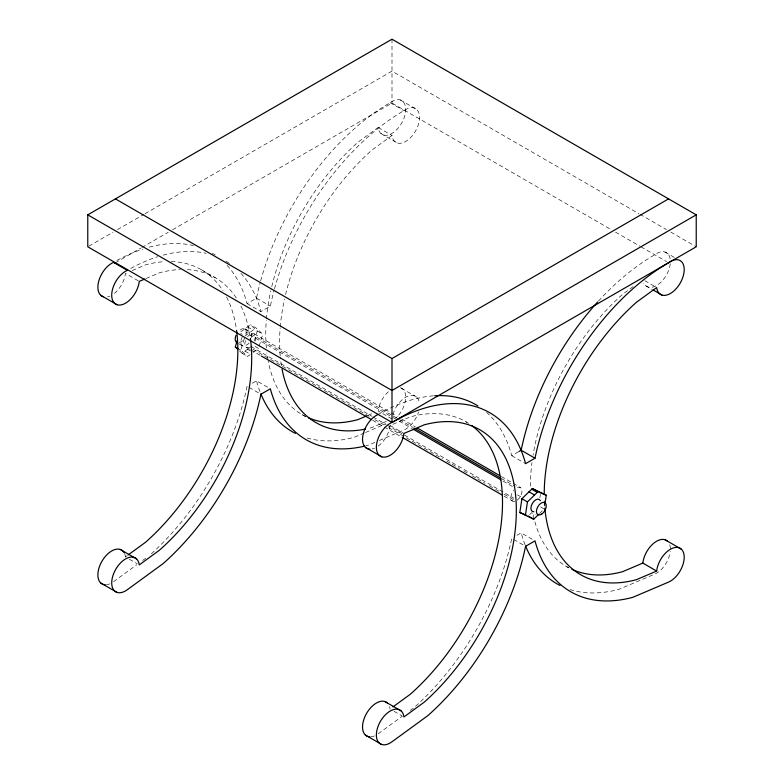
<?xml version="1.0" encoding="UTF-8"?>
<svg xmlns="http://www.w3.org/2000/svg" width="784" height="784" viewBox="0 0 784 784"><rect width="100%" height="100%" fill="white"/><g stroke="black" fill="none" stroke-linecap="round" stroke-linejoin="round"><path stroke-width="0.59" stroke-dasharray="3.92 2.94" d="M539.862 497.781L540.392 494.341M244.971 351.114L250.508 354.309L247.568 356.455L240.835 350.203L244.745 337.051M254.31 340.873L257.24 331.015L250.508 324.762L239.532 332.769L242.305 334.366M259.19 346.263L262.767 334.209L256.035 327.957L250.508 324.762M529.553 514.686L531.562 512.726L535.247 514.853M539.451 513.608L544.174 509.002L540.49 506.866M260.66 280.868A195.569 112.906 -60 0 1 390.089 102.684L393.695 100.607A19.561 11.29 -60 0 1 405.71 110.201A19.561 11.29 -60 0 1 392.49 133.084A19.561 11.29 -60 0 1 378.182 127.478L357.906 142.267A175.841 101.518 -60 0 0 270.96 289.992M274.488 288.855A195.569 112.906 -60 0 1 403.917 110.671L407.523 108.584A19.561 11.29 -60 0 1 419.538 118.178A19.561 11.29 -60 0 1 406.328 141.061A19.561 11.29 -60 0 1 392.01 135.465L371.734 150.254A175.841 101.518 -60 0 0 285.592 294.529M245.069 335.964L256.035 327.957M239.512 350.918L242.04 353.261L252.085 345.92M253.056 352.447L258.534 348.449L253.007 345.254M125.303 557.022L127.351 555.523M113.513 581.718L136.828 564.725M142.59 560.521L147.382 557.022M633.178 286.591L622.565 294.343A175.841 101.518 -60 0 0 533.051 455.259M517.175 500.143L517.891 499.624A7.82 4.518 -60 0 0 521.987 491.088A7.82 4.518 -60 0 0 517.891 487.285L516.46 487.893M389.962 709.099L390.079 709.01A19.561 11.29 -60 0 0 389.55 706.59M378.172 733.795L402.437 716.096M410.12 710.49L413.962 707.697A195.569 112.906 -60 0 0 511.746 538.334M88.837 246.166L113.21 232.093M117.453 229.643L143.952 214.346M145.011 213.728L392 71.138L638.94 213.709M115.434 262.748L140.806 248.097M141.865 247.489L168.295 232.231M172.519 229.79L392 103.067L611.275 229.673M227.086 265.374A195.569 112.906 -60 0 1 247.087 303.594L256.515 298.155A195.569 112.906 -60 0 1 260.337 282.044M247.087 303.594L260.915 311.581L270.343 306.142A195.569 112.906 -60 0 1 274.165 290.021M252.321 383.229L256.515 380.808L269.353 388.227M486.541 412.364A195.569 112.906 -60 0 1 511.746 455.671L519.077 451.437M516.979 535.305L521.164 532.885L533.022 539.735M132.182 270.529L145.697 264.786A175.841 101.518 -60 0 1 164.101 261.68M146.01 278.516L159.524 272.763A175.841 101.518 -60 0 1 180.31 269.549M239.306 342.814L242.168 341.158A7.82 4.518 -60 0 0 244.647 338.08M249.655 347.351L248.94 347.655A7.82 4.518 -60 0 1 245.588 340.227M368.039 415.314L372.547 413.403M386.375 421.38L371.734 427.613A175.841 101.518 -60 0 1 368.01 428.534M364.433 432.954L354.299 437.266A195.569 112.906 -60 0 1 305.329 437.472M365.56 432.474L385.65 423.928M378.172 446.106A19.561 11.29 -60 0 0 390.079 425.487L410.355 416.863A175.841 101.518 -60 0 1 469.018 423.644L466.088 421.841M374.879 442.382L368.127 445.253A195.569 112.906 -60 0 1 365.658 445.89M379.387 440.461L403.917 430.034A19.561 11.29 -60 0 0 418.499 411.894M640.009 214.316L666.498 229.614M670.741 232.064L696.231 246.784M664.969 252.027L674.436 257.495M400.31 99.95L416.686 109.407M615.518 232.113L639.901 246.196M640.959 246.803L666.596 261.611M390.089 102.684L403.917 110.671M644.811 280.692L654.689 286.395M378.182 127.478L392.01 135.465M645.575 285.611L652.082 289.365M380.916 133.535L397.302 142.992M212.288 253.252L215.247 254.957M256.515 298.155L270.343 306.142M201.439 269.765L215.267 277.742M401.3 388.217L416.686 397.106M511.746 455.671L525.574 463.658M257.24 331.015L262.767 334.209M247.568 326.908L253.095 330.103M254.281 333.886L389.981 412.227M391.04 412.835L397.4 416.51M401.633 418.96L415.422 426.917M501.29 476.486L520.37 487.511M245.02 328.77L250.547 331.955M244.647 329.045L250.184 332.24M251.086 333.964L392.078 415.373M393.147 415.981L398.439 419.038M399.507 419.656L413.286 427.613M501.27 478.407L515.049 486.364M249.655 334.797L391.706 416.804M392.774 417.421L394.891 418.646M399.134 421.096L411.855 428.436M503.024 481.072L514.676 487.805M392.01 418.989L378.182 411.002A19.561 11.29 -60 0 1 390.089 390.383M517.44 494.851L521.399 497.134M390.079 425.487L403.907 433.464M138.258 280.819L125.42 273.41A19.561 11.29 -60 0 1 113.513 294.029M251.086 346.528L371.939 416.294M372.998 416.912L385.718 424.252M386.777 424.869L513.99 498.31M252.84 349.184L369.45 416.51M374.752 419.567L384.287 425.075M388.531 427.525L442.597 458.738M446.831 461.188L451.074 463.638M452.133 464.246L459.551 468.538M463.795 470.978L468.038 473.428M472.282 475.878L476.515 478.328M477.574 478.936L485.002 483.228M489.236 485.668L494.537 488.736M495.596 489.343L498.781 491.176M504.083 494.243L514.676 500.359M246.46 347.43L249.645 349.272M250.704 349.88L260.239 355.387M372.616 420.263L383.209 426.388M384.278 426.996L402.3 437.403M504.063 496.154L512.55 501.054M238.669 343.657L242.354 345.783M247.519 349.262L250.282 350.86M238.993 349.145L240.835 350.203M242.04 353.261L247.568 356.455M566.822 566.724L568.802 567.861M302.163 414.648L306.113 416.931M513.716 539.47L524.584 545.742M249.067 387.394L259.925 393.666M394.029 711.294L401.927 715.851M129.37 559.217L137.278 563.774M392 39.2L392 103.067M226.135 261.258A195.569 112.906 -60 0 1 230.084 263.836M240.913 273.361A195.569 112.906 -60 0 1 260.915 311.581M130.712 268.451A195.569 112.906 -60 0 1 157.682 256.721M163.131 255.123A195.569 112.906 -60 0 1 206.241 253.34M374.566 448.183A19.561 11.29 -60 0 1 372.204 448.948M568.831 567.832A175.841 101.518 -60 0 1 534.639 520.939M534.08 518.773A175.841 101.518 -60 0 1 532.855 513.177M530.405 486.227A175.841 101.518 -60 0 1 531.973 462.619M569.978 589.548A195.569 112.906 -60 0 0 618.948 589.343L654.738 574.123A19.561 11.29 -60 0 0 670.261 551.417M525.084 544.821A195.569 112.906 -60 0 1 521.164 532.885M598.476 301.066A195.569 112.906 -60 0 1 654.738 254.761A19.561 11.29 -60 0 1 670.261 259.553M378.172 414.442A195.569 112.906 -60 0 1 434.669 395.753M374.566 735.882A19.561 11.29 -60 0 1 371.077 736.813M670.261 263.718A19.561 11.29 -60 0 1 658.354 284.347A19.561 11.29 -60 0 1 643.772 283.044M669.732 544.831A19.561 11.29 -60 0 1 670.349 550.329M247.087 386.257A195.569 112.906 -60 0 1 149.303 555.621M116.885 260.464A195.569 112.906 -60 0 1 142.747 249.096M149.303 247.146A195.569 112.906 -60 0 1 193.599 245.627M259.984 391.588A195.569 112.906 -60 0 1 256.515 380.808M515.029 501.28A7.82 4.518 -60 0 1 510.972 498.281A7.82 4.518 -60 0 1 513.687 490.343M255.163 341.089A7.82 4.518 -60 0 0 251.801 333.661L248.94 335.317A7.82 4.518 -60 0 0 247.607 336.728M251.615 337.581A7.82 4.518 -60 0 0 247.705 332.014L244.833 333.67A7.82 4.518 -60 0 0 243.501 335.082M249.038 342.951A7.82 4.518 -60 0 1 247.705 344.352L244.833 346.009A7.82 4.518 -60 0 1 242.354 336.757M246.078 334.386A7.82 4.518 -60 0 0 242.168 328.819L239.306 330.476A7.82 4.518 -60 0 0 237.973 331.887M392.941 414.422A19.561 11.29 -60 0 1 407.523 396.283A19.561 11.29 -60 0 1 419.43 403.152M400.31 387.649A19.561 11.29 -60 0 1 405.455 400.457A19.561 11.29 -60 0 1 395.469 418.529M109.907 296.107A19.561 11.29 -60 0 1 107.545 296.871M187.268 269.627A175.841 101.518 -60 0 1 236.905 298.89M240.923 306.034A175.841 101.518 -60 0 1 250.214 337.12M171.147 261.552A175.841 101.518 -60 0 1 223.077 290.913M226.556 296.989A175.841 101.518 -60 0 1 236.386 329.133M306.23 416.784A175.841 101.518 -60 0 1 268.197 361.101M267.981 359.954A175.841 101.518 -60 0 1 266.883 352.878M266.364 348.008A175.841 101.518 -60 0 1 266.305 320.205M266.403 319.01A175.841 101.518 -60 0 1 270.705 291.138M281.407 365.618A175.841 101.518 -60 0 1 280.309 357.22M280.192 355.995A175.841 101.518 -60 0 1 280.143 328.192M280.241 326.997A175.841 101.518 -60 0 1 284.533 299.125M124.489 553.445A19.561 11.29 -60 0 1 125.42 556.934M109.907 583.806A19.561 11.29 -60 0 1 106.418 584.737"/><path stroke-width="1.18" d="M538.667 514.382L533.718 519.214L519.831 512.481L521.928 498.722L532.385 488.51L546.272 495.243L545.047 503.269M525.358 515.666L527.456 501.917L537.912 491.705L546.272 495.243M237.826 349.35L235.298 347.008L237.258 340.432M128.321 554.817L145.697 542.146A175.841 101.518 -60 0 0 236.552 330.329M392.97 706.894L410.355 694.222A175.841 101.518 -60 0 0 471.86 425.643M544.233 494.214A175.841 101.518 -60 0 1 636.392 302.32L656.669 287.532A19.561 11.29 -60 0 0 672.182 292.324A19.561 11.29 -60 0 0 684.089 267.54A19.561 11.29 -60 0 0 668.566 262.748A195.569 112.906 -60 0 0 535.002 458.219L525.574 463.658A195.569 112.906 -60 0 0 392 422.429L87.769 246.784L87.769 214.845L392 39.2L696.231 214.845L696.231 246.784L392 422.429A19.561 11.29 -60 0 0 376.487 445.126A19.561 11.29 -60 0 0 388.394 456.17A19.561 11.29 -60 0 0 403.907 433.464L424.183 424.84A175.841 101.518 -60 0 1 516.333 510.315A175.841 101.518 -60 0 1 424.183 702.199L403.907 716.997A19.561 11.29 -60 0 0 388.394 712.205A19.561 11.29 -60 0 0 376.487 736.989A19.561 11.29 -60 0 0 392 741.782L427.79 715.674A195.569 112.906 -60 0 0 525.574 546.311L535.002 540.872A195.569 112.906 -60 0 0 632.776 597.33L668.566 582.1A19.561 11.29 -60 0 0 684.089 559.404A19.561 11.29 -60 0 0 672.182 548.359A19.561 11.29 -60 0 0 656.669 571.066L636.392 579.69A175.841 101.518 -60 0 1 544.841 508.071M114.807 263.11L115.434 262.748M115.434 198.881L392 358.553L668.566 198.881M696.231 214.845L392 390.491L87.769 214.845M519.077 451.437L521.164 450.232A195.569 112.906 -60 0 1 597.653 301.967M144.883 278.996L139.248 281.387A19.561 11.29 -60 0 1 123.735 304.094A19.561 11.29 -60 0 1 111.828 293.049A19.561 11.29 -60 0 1 127.341 270.353L113.513 262.366A19.561 11.29 -60 0 0 98.931 280.505A19.561 11.29 -60 0 0 103.292 296.764M366.912 415.794L357.906 419.626A175.841 101.518 -60 0 1 308.347 417.745M667.517 541.195A19.561 11.29 -60 0 0 652.964 543.89A19.561 11.29 -60 0 0 642.841 563.079L622.565 571.703A175.841 101.518 -60 0 1 571.938 569.351M519.831 512.481L526.103 515.137M653.072 289.933L661.961 295.068M521.164 450.232L535.002 458.219M664.969 539.715L681.345 549.172M532.385 488.51L537.912 491.705M531.679 489.196L537.216 492.391M529.004 491.803L534.541 494.998M417.539 428.142L499.163 475.261M414.344 428.221L500.212 477.799M412.913 429.044L500.898 479.847M642.841 563.079L656.669 571.066M521.928 498.722L527.456 501.917M261.307 356.005L371.557 419.656M402.3 437.403L501.946 494.939M235.298 347.008L238.071 348.606M528.191 516.019L533.718 519.214M365.393 447.37L381.779 456.827M100.744 295.294L117.12 304.751M384.787 701.484L401.163 710.941M120.128 549.408L136.514 558.865M365.393 735.059L381.779 744.526M100.744 582.992L117.12 592.449M392 358.553L392 422.419M369.979 449.163A19.561 11.29 -60 0 1 363.178 434.13A19.561 11.29 -60 0 1 378.172 414.442M560.05 585.481A195.569 112.906 -60 0 1 525.545 545.958M434.669 395.753A195.569 112.906 -60 0 1 477.966 405.965M369.979 736.862A19.561 11.29 -60 0 1 365.775 714.861A19.561 11.29 -60 0 1 387.335 702.954M544.645 505.592A175.841 101.518 -60 0 1 544.41 501.838M295.401 433.405A195.569 112.906 -60 0 1 260.886 393.882M364.423 446.184A195.569 112.906 -60 0 1 270.343 388.795L260.915 394.234A195.569 112.906 -60 0 1 163.131 563.598L127.341 589.705A19.561 11.29 -60 0 1 111.828 584.913A19.561 11.29 -60 0 1 123.735 560.129A19.561 11.29 -60 0 1 139.248 564.921L159.524 550.133A175.841 101.518 -60 0 0 250.39 338.316M236.827 342.588A7.82 4.518 -60 0 1 235.945 335.395M105.33 584.786A19.561 11.29 -60 0 1 101.93 561.285A19.561 11.29 -60 0 1 123.98 552.485M365.53 429.073A175.841 101.518 -60 0 1 282.024 369.088M533.943 511.776A6.938 4.008 -60 0 1 532.346 503.455A6.938 4.008 -60 0 1 540.352 500.672M541.989 513.902A6.938 4.008 -60 0 0 545.243 502.956A6.938 4.008 -60 0 0 536.815 509.1A6.938 4.008 -60 0 0 541.989 513.902"/></g></svg>
